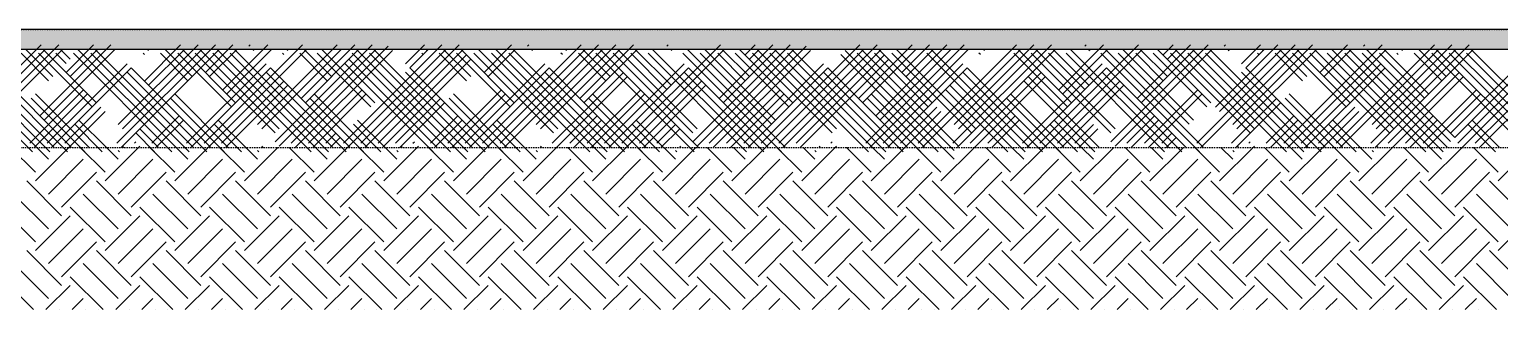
# Model space of a CAD drawing. Extents: x 37185 to 43130, y -8131 to -3926.
# Drawn here: x 41322.2 to 41570.9, y -6289.1 to -6241.7 of the extents above; entities that cross this region are included whole.
import ezdxf

# ---------------------------------------------------------------- set-up
doc = ezdxf.new("R2010")
doc.units = 0
doc.header["$MEASUREMENT"] = 0
doc.linetypes.add('ESTILO_TQS_0002', pattern=[0.4, 0.1, -0.3])
for name, color, linetype in [('36', 253, 'CONTINUOUS'), ('47', 15, 'CONTINUOUS'), ('67', 7, 'CONTINUOUS'), ('96', 252, 'CONTINUOUS')]:
    doc.layers.add(name, color=color, linetype=linetype)

msp = doc.modelspace()

# ---------------------------------------------------------------- linework, layer by layer
at = {"layer": '36', "linetype": 'Continuous'}
for p, q in [((41323.45, -6261.7), (41306.78, -6245.04)), ((41307.55, -6260.99), (41324.22, -6244.33)), ((41308.26, -6261.7), (41324.92, -6245.04)), ((41326.39, -6261.7), (41309.73, -6245.04)), ((41313.67, -6257.82), (41327.16, -6244.33)), ((41314.38, -6258.52), (41327.87, -6245.04)), ((41326.17, -6249.69), (41321.52, -6245.04)), ((41323.99, -6256.34), (41336, -6244.33)), ((41333.53, -6254.11), (41324.46, -6245.04)), ((41324.69, -6257.05), (41336.71, -6245.04)), ((41329.11, -6246.74), (41327.41, -6245.04)), ((41328.41, -6248.98), (41333.06, -6244.33)), ((41329.11, -6249.69), (41333.76, -6245.04)), ((41347.02, -6261.7), (41330.36, -6245.04)), ((41349.96, -6261.7), (41333.3, -6245.04)), ((41337.02, -6260.99), (41353.68, -6244.33)), ((41337.24, -6257.82), (41350.73, -6244.33)), ((41337.72, -6261.7), (41354.39, -6245.04)), ((41337.95, -6258.52), (41351.44, -6245.04)), ((41341.66, -6250.45), (41347.79, -6244.33)), ((41342.37, -6245.27), (41342.14, -6245.04)), ((41342.37, -6251.16), (41348.49, -6245.04)), ((41349.74, -6249.69), (41345.09, -6245.04)), ((41357.1, -6254.11), (41348.03, -6245.04)), ((41364.47, -6258.52), (41350.98, -6245.04)), ((41351.75, -6260.99), (41368.41, -6244.33)), ((41351.98, -6248.98), (41356.63, -6244.33)), ((41352.45, -6261.7), (41369.12, -6245.04)), ((41352.68, -6249.69), (41357.33, -6245.04)), ((41370.59, -6261.7), (41353.93, -6245.04)), ((41354.92, -6251.93), (41362.52, -6244.33)), ((41355.63, -6252.63), (41363.23, -6245.04)), ((41373.53, -6261.7), (41356.87, -6245.04)), ((41359.34, -6244.56), (41359.57, -6244.33)), ((41360.05, -6245.27), (41360.28, -6245.04)), ((41360.81, -6257.82), (41374.3, -6244.33)), ((41361.52, -6258.52), (41375.01, -6245.04)), ((41363.76, -6260.76), (41380.2, -6244.33)), ((41364.47, -6261.47), (41380.9, -6245.04)), ((41365.94, -6245.27), (41365.71, -6245.04)), ((41366.48, -6260.99), (41382.91, -6244.56)), ((41367.19, -6261.7), (41383.62, -6245.27)), ((41368.18, -6253.4), (41377.25, -6244.33)), ((41373.31, -6249.69), (41368.66, -6245.04)), ((41368.89, -6254.11), (41377.96, -6245.04)), ((41380.67, -6254.11), (41371.6, -6245.04)), ((41375.32, -6260.99), (41391.98, -6244.33)), ((41376.03, -6261.7), (41392.69, -6245.04)), ((41394.16, -6261.7), (41377.5, -6245.04)), ((41378.26, -6260.99), (41394.93, -6244.33)), ((41378.97, -6261.7), (41395.63, -6245.04)), ((41397.1, -6261.7), (41380.44, -6245.04)), ((41385.86, -6247.51), (41389.03, -6244.33)), ((41386.57, -6248.21), (41389.74, -6245.04)), ((41389.51, -6245.27), (41389.28, -6245.04)), ((41396.88, -6249.69), (41392.23, -6245.04)), ((41404.24, -6254.11), (41395.17, -6245.04)), ((41411.61, -6258.52), (41398.12, -6245.04)), ((41398.89, -6260.99), (41415.55, -6244.33)), ((41399.12, -6248.98), (41403.77, -6244.33)), ((41399.6, -6261.7), (41416.26, -6245.04)), ((41399.82, -6249.69), (41404.47, -6245.04)), ((41417.73, -6261.7), (41401.07, -6245.04)), ((41401.83, -6260.99), (41418.5, -6244.33)), ((41402.54, -6261.7), (41419.2, -6245.04)), ((41420.68, -6261.7), (41404.01, -6245.04)), ((41406.48, -6244.56), (41406.71, -6244.33)), ((41407.19, -6245.27), (41407.42, -6245.04)), ((41407.96, -6257.82), (41421.44, -6244.33)), ((41408.66, -6258.52), (41422.15, -6245.04)), ((41413.08, -6245.27), (41412.85, -6245.04)), ((41415.32, -6253.4), (41424.39, -6244.33)), ((41420.45, -6249.69), (41415.8, -6245.04)), ((41416.03, -6254.11), (41425.1, -6245.04)), ((41435.41, -6261.7), (41418.74, -6245.04)), ((41435.18, -6258.52), (41421.69, -6245.04)), ((41422.46, -6260.99), (41439.12, -6244.33)), ((41423.17, -6261.7), (41439.83, -6245.04)), ((41430.76, -6251.16), (41424.64, -6245.04)), ((41444.25, -6261.7), (41427.58, -6245.04)), ((41430.05, -6244.56), (41430.28, -6244.33)), ((41430.76, -6245.27), (41430.99, -6245.04)), ((41450.14, -6261.7), (41433.47, -6245.04)), ((41434.47, -6260.76), (41450.91, -6244.33)), ((41435.18, -6261.47), (41451.61, -6245.04)), ((41448.44, -6257.05), (41436.42, -6245.04)), ((41437.19, -6260.99), (41453.62, -6244.56)), ((41437.9, -6261.7), (41454.33, -6245.27)), ((41438.89, -6253.4), (41447.96, -6244.33)), ((41444.02, -6249.69), (41439.37, -6245.04)), ((41439.6, -6254.11), (41448.67, -6245.04)), ((41451.38, -6254.11), (41442.31, -6245.04)), ((41443.31, -6246.03), (41445.01, -6244.33)), ((41444.02, -6246.74), (41445.72, -6245.04)), ((41458.75, -6258.52), (41445.26, -6245.04)), ((41446.03, -6260.99), (41462.69, -6244.33)), ((41446.74, -6261.7), (41463.4, -6245.04)), ((41464.87, -6261.7), (41448.21, -6245.04)), ((41448.97, -6260.99), (41465.64, -6244.33)), ((41449.68, -6261.7), (41466.35, -6245.04)), ((41467.82, -6261.7), (41451.15, -6245.04)), ((41476.65, -6261.7), (41460.22, -6245.27)), ((41462.46, -6253.4), (41471.53, -6244.33)), ((41479.37, -6261.47), (41462.94, -6245.04)), ((41463.17, -6254.11), (41472.24, -6245.04)), ((41463.71, -6260.99), (41480.37, -6244.33)), ((41464.41, -6261.7), (41481.08, -6245.04)), ((41465.41, -6256.34), (41477.42, -6244.33)), ((41474.95, -6254.11), (41465.88, -6245.04)), ((41466.11, -6257.05), (41478.13, -6245.04)), ((41482.32, -6258.52), (41468.83, -6245.04)), ((41469.83, -6248.98), (41474.48, -6244.33)), ((41470.53, -6249.69), (41475.18, -6245.04)), ((41472.55, -6260.99), (41489.21, -6244.33)), ((41473.25, -6261.7), (41489.92, -6245.04)), ((41491.39, -6261.7), (41474.72, -6245.04)), ((41478.44, -6260.99), (41495.1, -6244.33)), ((41478.67, -6257.82), (41492.15, -6244.33)), ((41479.14, -6261.7), (41495.81, -6245.04)), ((41479.37, -6258.52), (41492.86, -6245.04)), ((41483.79, -6245.27), (41483.56, -6245.04)), ((41498.52, -6254.11), (41489.45, -6245.04)), ((41505.89, -6258.52), (41492.4, -6245.04)), ((41493.17, -6260.99), (41509.83, -6244.33)), ((41493.88, -6261.7), (41510.54, -6245.04)), ((41501.47, -6251.16), (41495.35, -6245.04)), ((41496.34, -6251.93), (41503.94, -6244.33)), ((41497.05, -6252.63), (41504.65, -6245.04)), ((41514.96, -6261.7), (41498.29, -6245.04)), ((41500.76, -6244.56), (41500.99, -6244.33)), ((41501.47, -6245.27), (41501.7, -6245.04)), ((41520.85, -6261.7), (41504.19, -6245.04)), ((41505.18, -6260.76), (41521.62, -6244.33)), ((41505.89, -6261.47), (41522.32, -6245.04)), ((41519.15, -6257.05), (41507.13, -6245.04)), ((41509.6, -6253.4), (41518.67, -6244.33)), ((41514.73, -6249.69), (41510.08, -6245.04)), ((41510.31, -6254.11), (41519.38, -6245.04)), ((41522.09, -6254.11), (41513.02, -6245.04)), ((41514.02, -6246.03), (41515.72, -6244.33)), ((41514.73, -6246.74), (41516.43, -6245.04)), ((41529.46, -6258.52), (41515.97, -6245.04)), ((41535.58, -6261.7), (41518.92, -6245.04)), ((41519.69, -6260.99), (41536.35, -6244.33)), ((41520.39, -6261.7), (41537.06, -6245.04)), ((41538.53, -6261.7), (41521.86, -6245.04)), ((41522.86, -6254.87), (41533.4, -6244.33)), ((41523.57, -6255.58), (41534.11, -6245.04)), ((41524.33, -6244.56), (41524.56, -6244.33)), ((41525.04, -6245.27), (41525.27, -6245.04)), ((41525.81, -6257.82), (41539.29, -6244.33)), ((41526.51, -6258.52), (41540, -6245.04)), ((41527.28, -6247.51), (41530.46, -6244.33)), ((41527.99, -6248.21), (41531.16, -6245.04)), ((41530.93, -6245.27), (41530.7, -6245.04)), ((41538.3, -6249.69), (41533.65, -6245.04)), ((41534.42, -6260.99), (41551.08, -6244.33)), ((41535.12, -6261.7), (41551.79, -6245.04)), ((41545.66, -6254.11), (41536.59, -6245.04)), ((41553.03, -6258.52), (41539.54, -6245.04)), ((41540.54, -6248.98), (41545.19, -6244.33)), ((41541.24, -6249.69), (41545.89, -6245.04)), ((41559.15, -6261.7), (41542.49, -6245.04)), ((41543.26, -6260.99), (41559.92, -6244.33)), ((41543.96, -6261.7), (41560.63, -6245.04)), ((41562.1, -6261.7), (41545.43, -6245.04)), ((41547.9, -6244.56), (41548.13, -6244.33)), ((41563.34, -6260), (41548.38, -6245.04)), ((41548.61, -6245.27), (41548.84, -6245.04)), ((41549.15, -6260.99), (41565.81, -6244.33)), ((41549.38, -6257.82), (41562.87, -6244.33)), ((41549.86, -6261.7), (41566.52, -6245.04)), ((41550.08, -6258.52), (41563.57, -6245.04)), ((41558.92, -6252.63), (41551.33, -6245.04)), ((41554.5, -6245.27), (41554.27, -6245.04)), ((41561.87, -6249.69), (41557.22, -6245.04)), ((41576.83, -6261.7), (41560.16, -6245.04)), ((41562.63, -6259.29), (41577.6, -6244.33)), ((41576.6, -6258.52), (41563.11, -6245.04)), ((41563.34, -6260), (41578.3, -6245.04)), ((41563.88, -6260.99), (41580.54, -6244.33)), ((41564.59, -6261.7), (41581.25, -6245.04)), ((41582.72, -6261.7), (41566.06, -6245.04)), ((41566.83, -6260.99), (41583.49, -6244.33)), ((41567.53, -6261.7), (41584.2, -6245.04)), ((41322.74, -6262.41), (41306.08, -6245.74)), ((41325.69, -6262.41), (41309.02, -6245.74)), ((41325.46, -6250.39), (41320.81, -6245.74)), ((41332.82, -6254.81), (41323.76, -6245.74)), ((41325.23, -6260.99), (41338.72, -6247.51)), ((41328.41, -6247.45), (41326.7, -6245.74)), ((41346.31, -6262.41), (41329.65, -6245.74)), ((41349.26, -6262.41), (41332.59, -6245.74)), ((41341.66, -6245.97), (41341.43, -6245.74)), ((41349.03, -6250.39), (41344.38, -6245.74)), ((41356.4, -6254.81), (41347.33, -6245.74)), ((41348.8, -6260.99), (41362.29, -6247.51)), ((41363.76, -6259.23), (41350.27, -6245.74)), ((41369.88, -6262.41), (41353.22, -6245.74)), ((41372.83, -6262.41), (41356.16, -6245.74)), ((41365.23, -6245.97), (41365, -6245.74)), ((41372.6, -6250.39), (41367.95, -6245.74)), ((41379.97, -6254.81), (41370.9, -6245.74)), ((41390.51, -6262.41), (41375.55, -6247.45)), ((41391.21, -6261.7), (41376.25, -6246.74)), ((41393.45, -6262.41), (41376.79, -6245.74)), ((41396.4, -6262.41), (41379.73, -6245.74)), ((41381.21, -6260.99), (41396.17, -6246.03)), ((41381.92, -6261.7), (41396.88, -6246.74)), ((41388.8, -6245.97), (41388.57, -6245.74)), ((41396.17, -6250.39), (41391.52, -6245.74)), ((41403.54, -6254.81), (41394.47, -6245.74)), ((41395.94, -6260.99), (41409.43, -6247.51)), ((41410.9, -6259.23), (41397.41, -6245.74)), ((41417.02, -6262.41), (41400.36, -6245.74)), ((41419.97, -6262.41), (41403.31, -6245.74)), ((41412.37, -6245.97), (41412.14, -6245.74)), ((41419.74, -6250.39), (41415.09, -6245.74)), ((41434.7, -6262.41), (41418.04, -6245.74)), ((41419.51, -6260.99), (41433, -6247.51)), ((41434.47, -6259.23), (41420.98, -6245.74)), ((41430.05, -6251.87), (41423.93, -6245.74)), ((41443.54, -6262.41), (41426.88, -6245.74)), ((41449.43, -6262.41), (41432.77, -6245.74)), ((41447.73, -6257.76), (41435.71, -6245.74)), ((41443.31, -6250.39), (41438.66, -6245.74)), ((41450.68, -6254.81), (41441.61, -6245.74)), ((41443.08, -6260.99), (41456.57, -6247.51)), ((41458.04, -6259.23), (41444.55, -6245.74)), ((41464.16, -6262.41), (41447.5, -6245.74)), ((41467.11, -6262.41), (41450.45, -6245.74)), ((41451.92, -6260.99), (41466.88, -6246.03)), ((41452.63, -6261.7), (41467.59, -6246.74)), ((41475.95, -6262.41), (41459.51, -6245.97)), ((41478.67, -6262.18), (41462.23, -6245.74)), ((41474.25, -6254.81), (41465.18, -6245.74)), ((41466.65, -6260.99), (41480.14, -6247.51)), ((41481.61, -6259.23), (41468.12, -6245.74)), ((41490.68, -6262.41), (41474.02, -6245.74)), ((41483.09, -6245.97), (41482.85, -6245.74)), ((41497.82, -6254.81), (41488.75, -6245.74)), ((41490.22, -6260.99), (41503.71, -6247.51)), ((41505.18, -6259.23), (41491.69, -6245.74)), ((41500.76, -6251.87), (41494.64, -6245.74)), ((41514.25, -6262.41), (41497.59, -6245.74)), ((41520.14, -6262.41), (41503.48, -6245.74)), ((41518.44, -6257.76), (41506.42, -6245.74)), ((41514.02, -6250.39), (41509.37, -6245.74)), ((41521.39, -6254.81), (41512.32, -6245.74)), ((41528.75, -6259.23), (41515.26, -6245.74)), ((41534.87, -6262.41), (41518.21, -6245.74)), ((41537.82, -6262.41), (41521.16, -6245.74)), ((41530.23, -6245.97), (41529.99, -6245.74)), ((41537.59, -6250.39), (41532.94, -6245.74)), ((41544.96, -6254.81), (41535.89, -6245.74)), ((41537.36, -6260.99), (41550.85, -6247.51)), ((41552.32, -6259.23), (41538.83, -6245.74)), ((41558.44, -6262.41), (41541.78, -6245.74)), ((41561.39, -6262.41), (41544.73, -6245.74)), ((41562.63, -6260.71), (41547.67, -6245.74)), ((41558.22, -6253.34), (41550.62, -6245.74)), ((41553.8, -6245.97), (41553.57, -6245.74)), ((41561.16, -6250.39), (41556.51, -6245.74)), ((41576.12, -6262.41), (41559.46, -6245.74)), ((41575.89, -6259.23), (41562.4, -6245.74)), ((41582.01, -6262.41), (41565.35, -6245.74)), ((41328.63, -6262.41), (41315.15, -6248.92)), ((41329.34, -6261.7), (41315.85, -6248.21)), ((41325.94, -6261.7), (41339.42, -6248.21)), ((41352.2, -6262.41), (41338.72, -6248.92)), ((41352.91, -6261.7), (41339.42, -6248.21)), ((41349.51, -6261.7), (41362.99, -6248.21)), ((41354.69, -6260.99), (41365.23, -6250.45)), ((41375.77, -6262.41), (41362.29, -6248.92)), ((41376.48, -6261.7), (41362.99, -6248.21)), ((41399.34, -6262.41), (41385.86, -6248.92)), ((41400.05, -6261.7), (41386.57, -6248.21)), ((41396.65, -6261.7), (41410.14, -6248.21)), ((41422.91, -6262.41), (41409.43, -6248.92)), ((41423.62, -6261.7), (41410.14, -6248.21)), ((41410.67, -6260.99), (41422.69, -6248.98)), ((41411.38, -6261.7), (41423.39, -6249.69)), ((41420.22, -6261.7), (41433.71, -6248.21)), ((41425.4, -6260.99), (41435.94, -6250.45)), ((41446.48, -6262.41), (41433, -6248.92)), ((41447.19, -6261.7), (41433.71, -6248.21)), ((41443.79, -6261.7), (41457.28, -6248.21)), ((41470.05, -6262.41), (41456.57, -6248.92)), ((41470.76, -6261.7), (41457.28, -6248.21)), ((41467.36, -6261.7), (41480.85, -6248.21)), ((41493.63, -6262.41), (41480.14, -6248.92)), ((41494.33, -6261.7), (41480.85, -6248.21)), ((41481.38, -6260.99), (41493.4, -6248.98)), ((41482.09, -6261.7), (41494.1, -6249.69)), ((41502.46, -6262.41), (41490.45, -6250.39)), ((41490.93, -6261.7), (41504.42, -6248.21)), ((41503.17, -6261.7), (41491.16, -6249.69)), ((41496.12, -6260.99), (41506.66, -6250.45)), ((41517.2, -6262.41), (41503.71, -6248.92)), ((41517.9, -6261.7), (41504.42, -6248.21)), ((41540.77, -6262.41), (41527.28, -6248.92)), ((41541.47, -6261.7), (41527.99, -6248.21)), ((41538.07, -6261.7), (41551.56, -6248.21)), ((41552.09, -6260.99), (41564.11, -6248.98)), ((41552.8, -6261.7), (41564.81, -6249.69)), ((41322.28, -6260.99), (41331.35, -6251.93)), ((41322.99, -6261.7), (41332.06, -6252.63)), ((41332.29, -6261.7), (41323.22, -6252.63)), ((41355.86, -6261.7), (41346.79, -6252.63)), ((41355.4, -6261.7), (41365.94, -6251.16)), ((41369.43, -6260.99), (41378.49, -6251.93)), ((41370.13, -6261.7), (41379.2, -6252.63)), ((41379.43, -6261.7), (41370.36, -6252.63)), ((41393, -6260.99), (41402.06, -6251.93)), ((41393.7, -6261.7), (41402.77, -6252.63)), ((41403, -6261.7), (41393.93, -6252.63)), ((41416.57, -6260.99), (41425.63, -6251.93)), ((41417.27, -6261.7), (41426.34, -6252.63)), ((41426.57, -6261.7), (41417.5, -6252.63)), ((41426.11, -6261.7), (41436.65, -6251.16)), ((41440.14, -6260.99), (41449.2, -6251.93)), ((41440.84, -6261.7), (41449.91, -6252.63)), ((41473.71, -6261.7), (41464.64, -6252.63)), ((41487.73, -6262.41), (41477.19, -6251.87)), ((41488.44, -6261.7), (41477.9, -6251.16)), ((41497.28, -6261.7), (41488.21, -6252.63)), ((41496.82, -6261.7), (41507.36, -6251.16)), ((41510.85, -6260.99), (41519.91, -6251.93)), ((41511.55, -6261.7), (41520.62, -6252.63)), ((41544.42, -6261.7), (41535.35, -6252.63)), ((41557.99, -6260.99), (41567.05, -6251.93)), ((41558.69, -6261.7), (41567.76, -6252.63)), ((41331.58, -6262.41), (41322.51, -6253.34)), ((41328.18, -6260.99), (41334.3, -6254.87)), ((41328.88, -6261.7), (41335.01, -6255.58)), ((41355.15, -6262.41), (41346.08, -6253.34)), ((41378.72, -6262.41), (41369.65, -6253.34)), ((41384.16, -6260.99), (41391.75, -6253.4)), ((41384.86, -6261.7), (41392.46, -6254.11)), ((41402.29, -6262.41), (41393.22, -6253.34)), ((41425.86, -6262.41), (41416.79, -6253.34)), ((41473, -6262.41), (41463.93, -6253.34)), ((41469.6, -6260.99), (41475.72, -6254.87)), ((41470.31, -6261.7), (41476.43, -6255.58)), ((41496.57, -6262.41), (41487.5, -6253.34)), ((41525.58, -6260.99), (41533.17, -6253.4)), ((41526.29, -6261.7), (41533.88, -6254.11)), ((41543.71, -6262.41), (41534.64, -6253.34)), ((41540.31, -6260.99), (41546.43, -6254.87)), ((41541.02, -6261.7), (41547.14, -6255.58)), ((41334.53, -6262.41), (41329.88, -6257.76)), ((41335.23, -6261.7), (41330.59, -6257.05)), ((41342.91, -6260.99), (41347.56, -6256.34)), ((41343.62, -6261.7), (41348.26, -6257.05)), ((41358.1, -6262.41), (41353.45, -6257.76)), ((41358.8, -6261.7), (41354.16, -6257.05)), ((41381.67, -6262.41), (41377.02, -6257.76)), ((41382.37, -6261.7), (41377.73, -6257.05)), ((41390.05, -6260.99), (41394.7, -6256.34)), ((41390.76, -6261.7), (41395.4, -6257.05)), ((41405.24, -6262.41), (41400.59, -6257.76)), ((41405.94, -6261.7), (41401.3, -6257.05)), ((41413.62, -6260.99), (41418.27, -6256.34)), ((41414.33, -6261.7), (41418.97, -6257.05)), ((41428.81, -6262.41), (41424.16, -6257.76)), ((41429.51, -6261.7), (41424.87, -6257.05)), ((41428.35, -6260.99), (41431.53, -6257.82)), ((41484.33, -6260.99), (41488.98, -6256.34)), ((41485.04, -6261.7), (41489.68, -6257.05)), ((41499.52, -6262.41), (41494.87, -6257.76)), ((41500.22, -6261.7), (41495.58, -6257.05)), ((41499.06, -6260.99), (41502.24, -6257.82)), ((41507.9, -6260.99), (41512.55, -6256.34)), ((41508.61, -6261.7), (41513.25, -6257.05)), ((41531.47, -6260.99), (41536.12, -6256.34)), ((41532.18, -6261.7), (41536.83, -6257.05)), ((41546.66, -6262.41), (41542.01, -6257.76)), ((41547.37, -6261.7), (41542.72, -6257.05)), ((41555.04, -6260.99), (41559.69, -6256.34)), ((41555.75, -6261.7), (41560.4, -6257.05)), ((41570.23, -6262.41), (41565.58, -6257.76)), ((41570.94, -6261.7), (41566.29, -6257.05)), ((41343.36, -6262.41), (41340.19, -6259.23)), ((41344.07, -6261.7), (41340.9, -6258.52)), ((41372.37, -6260.99), (41374.07, -6259.29)), ((41373.08, -6261.7), (41374.78, -6260)), ((41429.06, -6261.7), (41432.23, -6258.52)), ((41499.77, -6261.7), (41502.94, -6258.52)), ((41513.79, -6260.99), (41515.49, -6259.29)), ((41514.5, -6261.7), (41516.2, -6260)), ((41331.83, -6261.7), (41331.83, -6261.7)), ((41331.83, -6261.7), (41331.83, -6261.7)), ((41334.78, -6261.7), (41334.78, -6261.7)), ((41334.78, -6261.7), (41334.78, -6261.7)), ((41337.47, -6262.41), (41337.24, -6262.18)), ((41338.18, -6261.7), (41337.95, -6261.47)), ((41339.96, -6260.99), (41340.19, -6260.76)), ((41340.67, -6261.7), (41340.9, -6261.47)), ((41341.13, -6261.7), (41341.13, -6261.7)), ((41341.13, -6261.7), (41341.13, -6261.7)), ((41346.56, -6261.7), (41346.56, -6261.7)), ((41346.56, -6261.7), (41346.56, -6261.7)), ((41358.35, -6261.7), (41358.35, -6261.7)), ((41358.35, -6261.7), (41358.35, -6261.7)), ((41361.04, -6262.41), (41360.81, -6262.18)), ((41361.29, -6261.7), (41361.29, -6261.7)), ((41361.29, -6261.7), (41361.29, -6261.7)), ((41361.75, -6261.7), (41361.52, -6261.47)), ((41364.24, -6261.7), (41364.24, -6261.7)), ((41364.24, -6261.7), (41364.24, -6261.7)), ((41364.7, -6261.7), (41364.7, -6261.7)), ((41364.7, -6261.7), (41364.7, -6261.7)), ((41367.64, -6261.7), (41367.64, -6261.7)), ((41367.64, -6261.7), (41367.64, -6261.7)), ((41384.61, -6262.41), (41384.38, -6262.18)), ((41385.32, -6261.7), (41385.09, -6261.47)), ((41387.1, -6260.99), (41387.33, -6260.76)), ((41387.81, -6261.7), (41388.04, -6261.47)), ((41388.27, -6261.7), (41388.27, -6261.7)), ((41388.27, -6261.7), (41388.27, -6261.7)), ((41405.49, -6261.7), (41405.49, -6261.7)), ((41405.49, -6261.7), (41405.49, -6261.7)), ((41408.18, -6262.41), (41407.96, -6262.18)), ((41408.43, -6261.7), (41408.43, -6261.7)), ((41408.43, -6261.7), (41408.43, -6261.7)), ((41408.89, -6261.7), (41408.66, -6261.47)), ((41411.84, -6261.7), (41411.84, -6261.7)), ((41411.84, -6261.7), (41411.84, -6261.7)), ((41414.78, -6261.7), (41414.78, -6261.7)), ((41414.78, -6261.7), (41414.78, -6261.7)), ((41431.75, -6262.41), (41431.53, -6262.18)), ((41432, -6261.7), (41432, -6261.7)), ((41432, -6261.7), (41432, -6261.7)), ((41432.46, -6261.7), (41432.23, -6261.47)), ((41434.95, -6261.7), (41434.95, -6261.7)), ((41434.95, -6261.7), (41434.95, -6261.7)), ((41438.35, -6261.7), (41438.35, -6261.7)), ((41438.35, -6261.7), (41438.35, -6261.7)), ((41441.3, -6261.7), (41441.3, -6261.7)), ((41441.3, -6261.7), (41441.3, -6261.7)), ((41453.08, -6261.7), (41453.08, -6261.7)), ((41453.08, -6261.7), (41453.08, -6261.7)), ((41455.32, -6262.41), (41455.1, -6262.18)), ((41455.57, -6261.7), (41455.57, -6261.7)), ((41455.57, -6261.7), (41455.57, -6261.7)), ((41456.03, -6261.7), (41455.8, -6261.47)), ((41457.81, -6260.99), (41458.04, -6260.76)), ((41458.52, -6261.7), (41458.75, -6261.47)), ((41458.98, -6261.7), (41458.98, -6261.7)), ((41458.98, -6261.7), (41458.98, -6261.7)), ((41461.47, -6261.7), (41461.47, -6261.7)), ((41461.47, -6261.7), (41461.47, -6261.7)), ((41461.92, -6261.7), (41461.92, -6261.7)), ((41461.92, -6261.7), (41461.92, -6261.7)), ((41476.2, -6261.7), (41476.2, -6261.7)), ((41476.2, -6261.7), (41476.2, -6261.7)), ((41479.6, -6261.7), (41479.6, -6261.7)), ((41479.6, -6261.7), (41479.6, -6261.7)), ((41482.55, -6261.7), (41482.55, -6261.7)), ((41482.55, -6261.7), (41482.55, -6261.7)), ((41485.49, -6261.7), (41485.49, -6261.7)), ((41485.49, -6261.7), (41485.49, -6261.7)), ((41487.98, -6261.7), (41487.98, -6261.7)), ((41487.98, -6261.7), (41487.98, -6261.7)), ((41502.72, -6261.7), (41502.72, -6261.7)), ((41502.72, -6261.7), (41502.72, -6261.7)), ((41505.66, -6261.7), (41505.66, -6261.7)), ((41505.66, -6261.7), (41505.66, -6261.7)), ((41506.12, -6261.7), (41506.12, -6261.7)), ((41506.12, -6261.7), (41506.12, -6261.7)), ((41509.06, -6261.7), (41509.06, -6261.7)), ((41509.06, -6261.7), (41509.06, -6261.7)), ((41512.01, -6261.7), (41512.01, -6261.7)), ((41512.01, -6261.7), (41512.01, -6261.7)), ((41517.45, -6261.7), (41517.45, -6261.7)), ((41517.45, -6261.7), (41517.45, -6261.7)), ((41523.34, -6261.7), (41523.34, -6261.7)), ((41523.34, -6261.7), (41523.34, -6261.7)), ((41523.79, -6261.7), (41523.79, -6261.7)), ((41523.79, -6261.7), (41523.79, -6261.7)), ((41526.03, -6262.41), (41525.81, -6262.18)), ((41526.74, -6261.7), (41526.51, -6261.47)), ((41528.52, -6260.99), (41528.75, -6260.76)), ((41529.23, -6261.7), (41529.46, -6261.47)), ((41529.69, -6261.7), (41529.69, -6261.7)), ((41529.69, -6261.7), (41529.69, -6261.7)), ((41532.63, -6261.7), (41532.63, -6261.7)), ((41532.63, -6261.7), (41532.63, -6261.7)), ((41546.91, -6261.7), (41546.91, -6261.7)), ((41546.91, -6261.7), (41546.91, -6261.7)), ((41549.6, -6262.41), (41549.38, -6262.18)), ((41550.31, -6261.7), (41550.08, -6261.47)), ((41553.26, -6261.7), (41553.26, -6261.7)), ((41553.26, -6261.7), (41553.26, -6261.7)), ((41556.2, -6261.7), (41556.2, -6261.7)), ((41556.2, -6261.7), (41556.2, -6261.7)), ((41561.64, -6261.7), (41561.64, -6261.7)), ((41561.64, -6261.7), (41561.64, -6261.7)), ((41565.04, -6261.7), (41565.04, -6261.7)), ((41565.04, -6261.7), (41565.04, -6261.7)), ((41567.99, -6261.7), (41567.99, -6261.7)), ((41567.99, -6261.7), (41567.99, -6261.7)), ((41570.48, -6261.7), (41570.48, -6261.7)), ((41570.48, -6261.7), (41570.48, -6261.7))]:
    msp.add_line(p, q, dxfattribs=at)
at = {"layer": '47', "linetype": 'Continuous'}
for p, q in [((41323.22, -6265.89), (41319.03, -6261.7)), ((41323.22, -6267.36), (41328.88, -6261.7)), ((41325.43, -6263.68), (41323.45, -6261.7)), ((41335.01, -6265.89), (41330.82, -6261.7)), ((41335.01, -6267.36), (41340.67, -6261.7)), ((41337.21, -6263.68), (41335.24, -6261.7)), ((41346.79, -6265.89), (41342.6, -6261.7)), ((41346.79, -6267.36), (41352.45, -6261.7)), ((41349, -6263.68), (41347.02, -6261.7)), ((41358.58, -6265.89), (41354.39, -6261.7)), ((41358.58, -6267.36), (41364.24, -6261.7)), ((41360.79, -6263.68), (41358.81, -6261.7)), ((41370.36, -6265.89), (41366.17, -6261.7)), ((41370.36, -6267.36), (41376.02, -6261.7)), ((41372.57, -6263.68), (41370.59, -6261.7)), ((41382.15, -6265.89), (41377.96, -6261.7)), ((41382.15, -6267.36), (41387.81, -6261.7)), ((41384.36, -6263.68), (41382.38, -6261.7)), ((41393.93, -6265.89), (41389.74, -6261.7)), ((41393.93, -6267.36), (41399.59, -6261.7)), ((41396.14, -6263.68), (41394.16, -6261.7)), ((41405.72, -6265.89), (41401.53, -6261.7)), ((41405.72, -6267.36), (41411.38, -6261.7)), ((41407.93, -6263.68), (41405.95, -6261.7)), ((41417.5, -6265.89), (41413.31, -6261.7)), ((41417.5, -6267.36), (41423.16, -6261.7)), ((41419.71, -6263.68), (41417.73, -6261.7)), ((41429.29, -6265.89), (41425.1, -6261.7)), ((41429.29, -6267.36), (41434.95, -6261.7)), ((41431.5, -6263.68), (41429.52, -6261.7)), ((41441.07, -6265.89), (41436.88, -6261.7)), ((41441.07, -6267.36), (41446.73, -6261.7)), ((41443.28, -6263.68), (41441.3, -6261.7)), ((41452.86, -6265.89), (41448.67, -6261.7)), ((41452.86, -6267.36), (41458.52, -6261.7)), ((41455.07, -6263.68), (41453.09, -6261.7)), ((41464.64, -6265.89), (41460.45, -6261.7)), ((41464.64, -6267.36), (41470.3, -6261.7)), ((41466.85, -6263.68), (41464.87, -6261.7)), ((41476.43, -6265.89), (41472.24, -6261.7)), ((41476.43, -6267.36), (41482.09, -6261.7)), ((41478.64, -6263.68), (41476.66, -6261.7)), ((41488.21, -6265.89), (41484.02, -6261.7)), ((41488.21, -6267.36), (41493.87, -6261.7)), ((41490.42, -6263.68), (41488.44, -6261.7)), ((41500, -6265.89), (41495.81, -6261.7)), ((41500, -6267.36), (41505.66, -6261.7)), ((41502.21, -6263.68), (41500.23, -6261.7)), ((41511.78, -6265.89), (41507.59, -6261.7)), ((41511.78, -6267.36), (41517.44, -6261.7)), ((41513.99, -6263.68), (41512.01, -6261.7)), ((41523.57, -6265.89), (41519.38, -6261.7)), ((41523.57, -6267.36), (41529.23, -6261.7)), ((41525.78, -6263.68), (41523.8, -6261.7)), ((41535.35, -6265.89), (41531.16, -6261.7)), ((41535.35, -6267.36), (41541.01, -6261.7)), ((41537.56, -6263.68), (41535.58, -6261.7)), ((41547.14, -6265.89), (41542.95, -6261.7)), ((41547.14, -6267.36), (41552.8, -6261.7)), ((41549.35, -6263.68), (41547.37, -6261.7)), ((41558.92, -6265.89), (41554.73, -6261.7)), ((41558.92, -6267.36), (41564.58, -6261.7)), ((41561.13, -6263.68), (41559.15, -6261.7)), ((41570.71, -6265.89), (41566.52, -6261.7)), ((41570.71, -6267.36), (41576.37, -6261.7)), ((41325.43, -6269.57), (41331.32, -6263.68)), ((41337.21, -6269.57), (41343.11, -6263.68)), ((41349, -6269.57), (41354.89, -6263.68)), ((41360.79, -6269.57), (41366.68, -6263.68)), ((41372.57, -6269.57), (41378.46, -6263.68)), ((41384.36, -6269.57), (41390.25, -6263.68)), ((41396.14, -6269.57), (41402.03, -6263.68)), ((41407.93, -6269.57), (41413.82, -6263.68)), ((41419.71, -6269.57), (41425.6, -6263.68)), ((41431.5, -6269.57), (41437.39, -6263.68)), ((41443.28, -6269.57), (41449.17, -6263.68)), ((41455.07, -6269.57), (41460.96, -6263.68)), ((41466.85, -6269.57), (41472.74, -6263.68)), ((41478.64, -6269.57), (41484.53, -6263.68)), ((41490.42, -6269.57), (41496.31, -6263.68)), ((41502.21, -6269.57), (41508.1, -6263.68)), ((41513.99, -6269.57), (41519.88, -6263.68)), ((41525.78, -6269.57), (41531.67, -6263.68)), ((41537.56, -6269.57), (41543.45, -6263.68)), ((41549.35, -6269.57), (41555.24, -6263.68)), ((41561.13, -6269.57), (41567.02, -6263.68)), ((41327.64, -6273.26), (41321.75, -6267.36)), ((41327.64, -6271.78), (41333.53, -6265.89)), ((41339.42, -6273.26), (41333.53, -6267.36)), ((41339.42, -6271.78), (41345.32, -6265.89)), ((41351.21, -6273.26), (41345.32, -6267.36)), ((41351.21, -6271.78), (41357.1, -6265.89)), ((41362.99, -6273.26), (41357.1, -6267.36)), ((41362.99, -6271.78), (41368.89, -6265.89)), ((41374.78, -6273.26), (41368.89, -6267.36)), ((41374.78, -6271.78), (41380.67, -6265.89)), ((41386.57, -6273.26), (41380.67, -6267.36)), ((41386.57, -6271.78), (41392.46, -6265.89)), ((41398.35, -6273.26), (41392.46, -6267.36)), ((41398.35, -6271.78), (41404.24, -6265.89)), ((41410.14, -6273.26), (41404.24, -6267.36)), ((41410.14, -6271.78), (41416.03, -6265.89)), ((41421.92, -6273.26), (41416.03, -6267.36)), ((41421.92, -6271.78), (41427.81, -6265.89)), ((41433.71, -6273.26), (41427.81, -6267.36)), ((41433.71, -6271.78), (41439.6, -6265.89)), ((41445.49, -6273.26), (41439.6, -6267.36)), ((41445.49, -6271.78), (41451.38, -6265.89)), ((41457.28, -6273.26), (41451.38, -6267.36)), ((41457.28, -6271.78), (41463.17, -6265.89)), ((41469.06, -6273.26), (41463.17, -6267.36)), ((41469.06, -6271.78), (41474.95, -6265.89)), ((41480.85, -6273.26), (41474.95, -6267.36)), ((41480.85, -6271.78), (41486.74, -6265.89)), ((41492.63, -6273.26), (41486.74, -6267.36)), ((41492.63, -6271.78), (41498.52, -6265.89)), ((41504.42, -6273.26), (41498.52, -6267.36)), ((41504.42, -6271.78), (41510.31, -6265.89)), ((41516.2, -6273.26), (41510.31, -6267.36)), ((41516.2, -6271.78), (41522.09, -6265.89)), ((41527.99, -6273.26), (41522.09, -6267.36)), ((41527.99, -6271.78), (41533.88, -6265.89)), ((41539.77, -6273.26), (41533.88, -6267.36)), ((41539.77, -6271.78), (41545.66, -6265.89)), ((41551.56, -6273.26), (41545.66, -6267.36)), ((41551.56, -6271.78), (41557.45, -6265.89)), ((41563.34, -6273.26), (41557.45, -6267.36)), ((41563.34, -6271.78), (41569.23, -6265.89)), ((41575.13, -6273.26), (41569.23, -6267.36)), ((41325.43, -6275.47), (41319.54, -6269.57)), ((41337.21, -6275.47), (41331.32, -6269.57)), ((41349, -6275.47), (41343.11, -6269.57)), ((41360.79, -6275.47), (41354.89, -6269.57)), ((41372.57, -6275.47), (41366.68, -6269.57)), ((41384.36, -6275.47), (41378.46, -6269.57)), ((41396.14, -6275.47), (41390.25, -6269.57)), ((41407.93, -6275.47), (41402.03, -6269.57)), ((41419.71, -6275.47), (41413.82, -6269.57)), ((41431.5, -6275.47), (41425.6, -6269.57)), ((41443.28, -6275.47), (41437.39, -6269.57)), ((41455.07, -6275.47), (41449.17, -6269.57)), ((41466.85, -6275.47), (41460.96, -6269.57)), ((41478.64, -6275.47), (41472.74, -6269.57)), ((41490.42, -6275.47), (41484.53, -6269.57)), ((41502.21, -6275.47), (41496.31, -6269.57)), ((41513.99, -6275.47), (41508.1, -6269.57)), ((41525.78, -6275.47), (41519.88, -6269.57)), ((41537.56, -6275.47), (41531.67, -6269.57)), ((41549.35, -6275.47), (41543.45, -6269.57)), ((41561.13, -6275.47), (41555.24, -6269.57)), ((41572.92, -6275.47), (41567.02, -6269.57)), ((41323.22, -6277.68), (41317.33, -6271.78)), ((41335.01, -6277.68), (41329.11, -6271.78)), ((41346.79, -6277.68), (41340.9, -6271.78)), ((41358.58, -6277.68), (41352.68, -6271.78)), ((41370.36, -6277.68), (41364.47, -6271.78)), ((41382.15, -6277.68), (41376.25, -6271.78)), ((41393.93, -6277.68), (41388.04, -6271.78)), ((41405.72, -6277.68), (41399.82, -6271.78)), ((41417.5, -6277.68), (41411.61, -6271.78)), ((41429.29, -6277.68), (41423.39, -6271.78)), ((41441.07, -6277.68), (41435.18, -6271.78)), ((41452.86, -6277.68), (41446.96, -6271.78)), ((41464.64, -6277.68), (41458.75, -6271.78)), ((41476.43, -6277.68), (41470.53, -6271.78)), ((41488.21, -6277.68), (41482.32, -6271.78)), ((41500, -6277.68), (41494.1, -6271.78)), ((41511.78, -6277.68), (41505.89, -6271.78)), ((41523.57, -6277.68), (41517.67, -6271.78)), ((41535.35, -6277.68), (41529.46, -6271.78)), ((41547.14, -6277.68), (41541.24, -6271.78)), ((41558.92, -6277.68), (41553.03, -6271.78)), ((41570.71, -6277.68), (41564.81, -6271.78)), ((41323.22, -6279.15), (41329.11, -6273.26)), ((41325.43, -6281.36), (41331.32, -6275.47)), ((41335.01, -6279.15), (41340.9, -6273.26)), ((41337.21, -6281.36), (41343.11, -6275.47)), ((41346.79, -6279.15), (41352.68, -6273.26)), ((41349, -6281.36), (41354.89, -6275.47)), ((41358.58, -6279.15), (41364.47, -6273.26)), ((41360.79, -6281.36), (41366.68, -6275.47)), ((41370.36, -6279.15), (41376.25, -6273.26)), ((41372.57, -6281.36), (41378.46, -6275.47)), ((41382.15, -6279.15), (41388.04, -6273.26)), ((41384.36, -6281.36), (41390.25, -6275.47)), ((41393.93, -6279.15), (41399.82, -6273.26)), ((41396.14, -6281.36), (41402.03, -6275.47)), ((41405.72, -6279.15), (41411.61, -6273.26)), ((41407.93, -6281.36), (41413.82, -6275.47)), ((41417.5, -6279.15), (41423.39, -6273.26)), ((41419.71, -6281.36), (41425.6, -6275.47)), ((41429.29, -6279.15), (41435.18, -6273.26)), ((41431.5, -6281.36), (41437.39, -6275.47)), ((41441.07, -6279.15), (41446.96, -6273.26)), ((41443.28, -6281.36), (41449.17, -6275.47)), ((41452.86, -6279.15), (41458.75, -6273.26)), ((41455.07, -6281.36), (41460.96, -6275.47)), ((41464.64, -6279.15), (41470.53, -6273.26)), ((41466.85, -6281.36), (41472.74, -6275.47)), ((41476.43, -6279.15), (41482.32, -6273.26)), ((41478.64, -6281.36), (41484.53, -6275.47)), ((41488.21, -6279.15), (41494.1, -6273.26)), ((41490.42, -6281.36), (41496.31, -6275.47)), ((41500, -6279.15), (41505.89, -6273.26)), ((41502.21, -6281.36), (41508.1, -6275.47)), ((41511.78, -6279.15), (41517.67, -6273.26)), ((41513.99, -6281.36), (41519.88, -6275.47)), ((41523.57, -6279.15), (41529.46, -6273.26)), ((41525.78, -6281.36), (41531.67, -6275.47)), ((41535.35, -6279.15), (41541.24, -6273.26)), ((41537.56, -6281.36), (41543.45, -6275.47)), ((41547.14, -6279.15), (41553.03, -6273.26)), ((41549.35, -6281.36), (41555.24, -6275.47)), ((41558.92, -6279.15), (41564.81, -6273.26)), ((41561.13, -6281.36), (41567.02, -6275.47)), ((41570.71, -6279.15), (41576.6, -6273.26)), ((41327.64, -6283.57), (41333.53, -6277.68)), ((41339.42, -6283.57), (41345.32, -6277.68)), ((41351.21, -6283.57), (41357.1, -6277.68)), ((41362.99, -6283.57), (41368.89, -6277.68)), ((41374.78, -6283.57), (41380.67, -6277.68)), ((41386.57, -6283.57), (41392.46, -6277.68)), ((41398.35, -6283.57), (41404.24, -6277.68)), ((41410.14, -6283.57), (41416.03, -6277.68)), ((41421.92, -6283.57), (41427.81, -6277.68)), ((41433.71, -6283.57), (41439.6, -6277.68)), ((41445.49, -6283.57), (41451.38, -6277.68)), ((41457.28, -6283.57), (41463.17, -6277.68)), ((41469.06, -6283.57), (41474.95, -6277.68)), ((41480.85, -6283.57), (41486.74, -6277.68)), ((41492.63, -6283.57), (41498.52, -6277.68)), ((41504.42, -6283.57), (41510.31, -6277.68)), ((41516.2, -6283.57), (41522.09, -6277.68)), ((41527.99, -6283.57), (41533.88, -6277.68)), ((41539.77, -6283.57), (41545.66, -6277.68)), ((41551.56, -6283.57), (41557.45, -6277.68)), ((41563.34, -6283.57), (41569.23, -6277.68)), ((41327.64, -6285.04), (41321.75, -6279.15)), ((41339.42, -6285.04), (41333.53, -6279.15)), ((41351.21, -6285.04), (41345.32, -6279.15)), ((41362.99, -6285.04), (41357.1, -6279.15)), ((41374.78, -6285.04), (41368.89, -6279.15)), ((41386.57, -6285.04), (41380.67, -6279.15)), ((41398.35, -6285.04), (41392.46, -6279.15)), ((41410.14, -6285.04), (41404.24, -6279.15)), ((41421.92, -6285.04), (41416.03, -6279.15)), ((41433.71, -6285.04), (41427.81, -6279.15)), ((41445.49, -6285.04), (41439.6, -6279.15)), ((41457.28, -6285.04), (41451.38, -6279.15)), ((41469.06, -6285.04), (41463.17, -6279.15)), ((41480.85, -6285.04), (41474.95, -6279.15)), ((41492.63, -6285.04), (41486.74, -6279.15)), ((41504.42, -6285.04), (41498.52, -6279.15)), ((41516.2, -6285.04), (41510.31, -6279.15)), ((41527.99, -6285.04), (41522.09, -6279.15)), ((41539.77, -6285.04), (41533.88, -6279.15)), ((41551.56, -6285.04), (41545.66, -6279.15)), ((41563.34, -6285.04), (41557.45, -6279.15)), ((41575.13, -6285.04), (41569.23, -6279.15)), ((41325.43, -6287.25), (41319.54, -6281.36)), ((41337.21, -6287.25), (41331.32, -6281.36)), ((41349, -6287.25), (41343.11, -6281.36)), ((41360.79, -6287.25), (41354.89, -6281.36)), ((41372.57, -6287.25), (41366.68, -6281.36)), ((41384.36, -6287.25), (41378.46, -6281.36)), ((41396.14, -6287.25), (41390.25, -6281.36)), ((41407.93, -6287.25), (41402.03, -6281.36)), ((41419.71, -6287.25), (41413.82, -6281.36)), ((41431.5, -6287.25), (41425.6, -6281.36)), ((41443.28, -6287.25), (41437.39, -6281.36)), ((41455.07, -6287.25), (41449.17, -6281.36)), ((41466.85, -6287.25), (41460.96, -6281.36)), ((41478.64, -6287.25), (41472.74, -6281.36)), ((41490.42, -6287.25), (41484.53, -6281.36)), ((41502.21, -6287.25), (41496.31, -6281.36)), ((41513.99, -6287.25), (41508.1, -6281.36)), ((41525.78, -6287.25), (41519.88, -6281.36)), ((41537.56, -6287.25), (41531.67, -6281.36)), ((41549.35, -6287.25), (41543.45, -6281.36)), ((41561.13, -6287.25), (41555.24, -6281.36)), ((41572.92, -6287.25), (41567.02, -6281.36)), ((41322.9, -6289.14), (41317.33, -6283.57)), ((41325.01, -6289.14), (41329.11, -6285.04)), ((41334.69, -6289.14), (41329.11, -6283.57)), ((41336.8, -6289.14), (41340.9, -6285.04)), ((41346.47, -6289.14), (41340.9, -6283.57)), ((41348.58, -6289.14), (41352.68, -6285.04)), ((41358.26, -6289.14), (41352.68, -6283.57)), ((41360.37, -6289.14), (41364.47, -6285.04)), ((41370.04, -6289.14), (41364.47, -6283.57)), ((41372.15, -6289.14), (41376.25, -6285.04)), ((41381.83, -6289.14), (41376.25, -6283.57)), ((41383.94, -6289.14), (41388.04, -6285.04)), ((41393.61, -6289.14), (41388.04, -6283.57)), ((41395.72, -6289.14), (41399.82, -6285.04)), ((41405.4, -6289.14), (41399.82, -6283.57)), ((41407.51, -6289.14), (41411.61, -6285.04)), ((41417.18, -6289.14), (41411.61, -6283.57)), ((41419.29, -6289.14), (41423.39, -6285.04)), ((41428.97, -6289.14), (41423.39, -6283.57)), ((41431.08, -6289.14), (41435.18, -6285.04)), ((41440.75, -6289.14), (41435.18, -6283.57)), ((41442.86, -6289.14), (41446.96, -6285.04)), ((41452.54, -6289.14), (41446.96, -6283.57)), ((41454.65, -6289.14), (41458.75, -6285.04)), ((41464.32, -6289.14), (41458.75, -6283.57)), ((41466.43, -6289.14), (41470.53, -6285.04)), ((41476.11, -6289.14), (41470.53, -6283.57)), ((41478.22, -6289.14), (41482.32, -6285.04)), ((41487.89, -6289.14), (41482.32, -6283.57)), ((41490, -6289.14), (41494.1, -6285.04)), ((41499.68, -6289.14), (41494.1, -6283.57)), ((41501.79, -6289.14), (41505.89, -6285.04)), ((41511.46, -6289.14), (41505.89, -6283.57)), ((41513.57, -6289.14), (41517.67, -6285.04)), ((41523.25, -6289.14), (41517.67, -6283.57)), ((41525.36, -6289.14), (41529.46, -6285.04)), ((41535.03, -6289.14), (41529.46, -6283.57)), ((41537.14, -6289.14), (41541.24, -6285.04)), ((41546.82, -6289.14), (41541.24, -6283.57)), ((41548.93, -6289.14), (41553.03, -6285.04)), ((41558.6, -6289.14), (41553.03, -6283.57)), ((41560.72, -6289.14), (41564.81, -6285.04)), ((41570.39, -6289.14), (41564.81, -6283.57)), ((41329.43, -6289.14), (41331.32, -6287.25)), ((41341.22, -6289.14), (41343.11, -6287.25)), ((41353, -6289.14), (41354.89, -6287.25)), ((41364.79, -6289.14), (41366.68, -6287.25)), ((41376.57, -6289.14), (41378.46, -6287.25)), ((41388.36, -6289.14), (41390.25, -6287.25)), ((41400.14, -6289.14), (41402.03, -6287.25)), ((41411.93, -6289.14), (41413.82, -6287.25)), ((41423.71, -6289.14), (41425.6, -6287.25)), ((41435.5, -6289.14), (41437.39, -6287.25)), ((41447.28, -6289.14), (41449.17, -6287.25)), ((41459.07, -6289.14), (41460.96, -6287.25)), ((41470.85, -6289.14), (41472.74, -6287.25)), ((41482.64, -6289.14), (41484.53, -6287.25)), ((41494.42, -6289.14), (41496.31, -6287.25)), ((41506.21, -6289.14), (41508.1, -6287.25)), ((41517.99, -6289.14), (41519.88, -6287.25)), ((41529.78, -6289.14), (41531.67, -6287.25)), ((41541.56, -6289.14), (41543.45, -6287.25)), ((41553.35, -6289.14), (41555.24, -6287.25)), ((41565.13, -6289.14), (41567.02, -6287.25)), ((41327.32, -6289.14), (41327.32, -6289.14)), ((41331.74, -6289.14), (41331.74, -6289.14)), ((41333.85, -6289.14), (41333.85, -6289.14)), ((41339.1, -6289.14), (41339.1, -6289.14)), ((41343.52, -6289.14), (41343.52, -6289.14)), ((41345.64, -6289.14), (41345.64, -6289.14)), ((41350.89, -6289.14), (41350.89, -6289.14)), ((41355.31, -6289.14), (41355.31, -6289.14)), ((41357.42, -6289.14), (41357.42, -6289.14)), ((41362.68, -6289.14), (41362.68, -6289.14)), ((41367.09, -6289.14), (41367.09, -6289.14)), ((41369.21, -6289.14), (41369.21, -6289.14)), ((41374.46, -6289.14), (41374.46, -6289.14)), ((41378.88, -6289.14), (41378.88, -6289.14)), ((41380.99, -6289.14), (41380.99, -6289.14)), ((41386.25, -6289.14), (41386.25, -6289.14)), ((41390.66, -6289.14), (41390.66, -6289.14)), ((41392.78, -6289.14), (41392.78, -6289.14)), ((41398.03, -6289.14), (41398.03, -6289.14)), ((41402.45, -6289.14), (41402.45, -6289.14)), ((41404.56, -6289.14), (41404.56, -6289.14)), ((41409.82, -6289.14), (41409.82, -6289.14)), ((41414.23, -6289.14), (41414.23, -6289.14)), ((41416.35, -6289.14), (41416.35, -6289.14)), ((41421.6, -6289.14), (41421.6, -6289.14)), ((41426.02, -6289.14), (41426.02, -6289.14)), ((41428.13, -6289.14), (41428.13, -6289.14)), ((41433.39, -6289.14), (41433.39, -6289.14)), ((41437.81, -6289.14), (41437.81, -6289.14)), ((41439.92, -6289.14), (41439.92, -6289.14)), ((41445.17, -6289.14), (41445.17, -6289.14)), ((41449.59, -6289.14), (41449.59, -6289.14)), ((41451.7, -6289.14), (41451.7, -6289.14)), ((41456.96, -6289.14), (41456.96, -6289.14)), ((41461.38, -6289.14), (41461.38, -6289.14)), ((41463.49, -6289.14), (41463.49, -6289.14)), ((41468.74, -6289.14), (41468.74, -6289.14)), ((41473.16, -6289.14), (41473.16, -6289.14)), ((41475.27, -6289.14), (41475.27, -6289.14)), ((41480.53, -6289.14), (41480.53, -6289.14)), ((41484.95, -6289.14), (41484.95, -6289.14)), ((41487.06, -6289.14), (41487.06, -6289.14)), ((41492.31, -6289.14), (41492.31, -6289.14)), ((41496.73, -6289.14), (41496.73, -6289.14)), ((41498.84, -6289.14), (41498.84, -6289.14)), ((41504.1, -6289.14), (41504.1, -6289.14)), ((41508.52, -6289.14), (41508.52, -6289.14)), ((41510.63, -6289.14), (41510.63, -6289.14)), ((41515.88, -6289.14), (41515.88, -6289.14)), ((41520.3, -6289.14), (41520.3, -6289.14)), ((41522.41, -6289.14), (41522.41, -6289.14)), ((41527.67, -6289.14), (41527.67, -6289.14)), ((41532.09, -6289.14), (41532.09, -6289.14)), ((41534.2, -6289.14), (41534.2, -6289.14)), ((41539.45, -6289.14), (41539.45, -6289.14)), ((41543.87, -6289.14), (41543.87, -6289.14)), ((41545.98, -6289.14), (41545.98, -6289.14)), ((41551.24, -6289.14), (41551.24, -6289.14)), ((41555.66, -6289.14), (41555.66, -6289.14)), ((41557.77, -6289.14), (41557.77, -6289.14)), ((41563.02, -6289.14), (41563.02, -6289.14)), ((41567.44, -6289.14), (41567.44, -6289.14)), ((41569.55, -6289.14), (41569.55, -6289.14))]:
    msp.add_line(p, q, dxfattribs=at)
at = {"layer": '67', "linetype": 'ESTILO_TQS_0002'}
for p, q in [((40387.2, -6241.7), (42419.5, -6241.7)), ((40314.73, -6261.7), (42548.59, -6261.7))]:
    msp.add_line(p, q, dxfattribs=at)
at = {"layer": '96', "linetype": 'Continuous'}
msp.add_lwpolyline([(42155.86, -6241.7), (40387.2, -6241.7), (40387.2, -6245.04), (42155.86, -6245.04), (42155.86, -6241.7)], dxfattribs=at)
for points in [[(42155.86, -6241.7), (40387.2, -6241.7), (40387.2, -6245.04)], [(42155.86, -6241.7), (40387.2, -6245.04), (42155.86, -6245.04)]]:
    msp.add_solid(points, dxfattribs=at)

doc.saveas('drawing.dxf')
